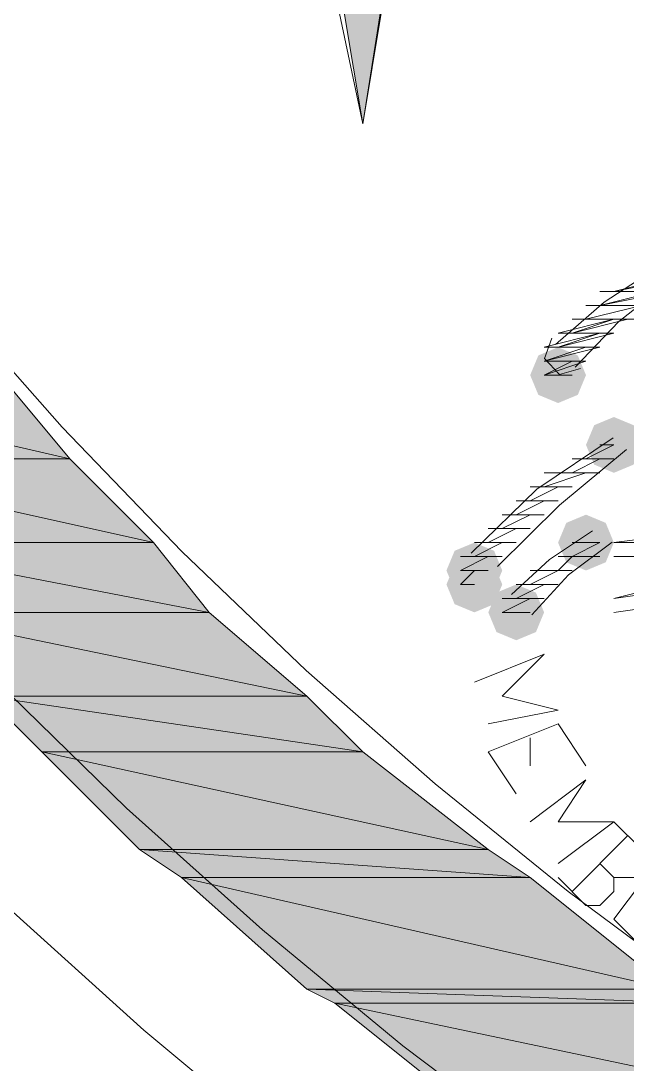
# Model space of a CAD drawing. Header units: millimetres. Extents: x 29 to 95071, y 20 to 67221.
# Drawn here: x 88956.9 to 89172.3, y 11908.6 to 12279.2 of the extents above; entities that cross this region are included whole.
import ezdxf

# ---------------------------------------------------------------- set-up
doc = ezdxf.new("R2010")
doc.units = ezdxf.units.MM

msp = doc.modelspace()

# ---------------------------------------------------------------- hatches: boundary and pattern name
h = msp.add_hatch(color=7)
h.paths.add_polyline_path([(89058.52, 12336.76), (89068.43, 12302.07), (89088.26, 12302.07)])
h.paths.add_polyline_path([(89068.43, 12302.07), (89088.26, 12302.07), (89078.34, 12242.59)])
h = msp.add_hatch(color=7)
h.dxf.hatch_style = 2
h.paths.add_polyline_path([(89147.74, 12143.46), (89140.73, 12146.37), (89137.82, 12153.37), (89140.73, 12160.37), (89147.74, 12163.29), (89154.74, 12160.37), (89157.65, 12153.37), (89154.74, 12146.37)])
h = msp.add_hatch(color=7)
h.paths.add_polyline_path([(88949.47, 12153.37), (88845.39, 12153.37), (88974.26, 12123.63)])
h.paths.add_polyline_path([(88845.39, 12153.37), (88974.26, 12123.63), (88870.17, 12123.63)])
h = msp.add_hatch(color=7)
h.dxf.hatch_style = 2
h.paths.add_polyline_path([(89167.56, 12118.68), (89160.56, 12121.59), (89157.65, 12128.59), (89160.56, 12135.59), (89167.56, 12138.5), (89174.56, 12135.59), (89177.47, 12128.59), (89174.56, 12121.59)])
h = msp.add_hatch(color=7)
h.paths.add_polyline_path([(88974.26, 12123.63), (88870.17, 12123.63), (89004, 12093.89)])
h.paths.add_polyline_path([(88870.17, 12123.63), (89004, 12093.89), (88894.95, 12093.89)])
h = msp.add_hatch(color=7)
h.dxf.hatch_style = 2
h.paths.add_polyline_path([(89157.65, 12083.98), (89150.65, 12086.89), (89147.74, 12093.89), (89150.65, 12100.89), (89157.65, 12103.81), (89164.65, 12100.89), (89167.56, 12093.89), (89164.65, 12086.89)])
h = msp.add_hatch(color=7)
h.dxf.hatch_style = 2
h.paths.add_polyline_path([(89157.65, 12083.98), (89150.65, 12086.89), (89147.74, 12093.89), (89150.65, 12100.89), (89157.65, 12103.81), (89164.65, 12100.89), (89167.56, 12093.89), (89164.65, 12086.89)])
h = msp.add_hatch(color=7)
h.dxf.hatch_style = 2
h.paths.add_polyline_path([(89157.65, 12083.98), (89150.65, 12086.89), (89147.74, 12093.89), (89150.65, 12100.89), (89157.65, 12103.81), (89164.65, 12100.89), (89167.56, 12093.89), (89164.65, 12086.89)])
h = msp.add_hatch(color=7)
h.dxf.hatch_style = 2
h.paths.add_polyline_path([(89157.65, 12083.98), (89150.65, 12086.89), (89147.74, 12093.89), (89150.65, 12100.89), (89157.65, 12103.81), (89164.65, 12100.89), (89167.56, 12093.89), (89164.65, 12086.89)])
h = msp.add_hatch(color=7)
h.dxf.hatch_style = 2
h.paths.add_polyline_path([(89157.65, 12083.98), (89150.65, 12086.89), (89147.74, 12093.89), (89150.65, 12100.89), (89157.65, 12103.81), (89164.65, 12100.89), (89167.56, 12093.89), (89164.65, 12086.89)])
h = msp.add_hatch(color=7)
h.dxf.hatch_style = 2
h.paths.add_polyline_path([(89157.65, 12083.98), (89150.65, 12086.89), (89147.74, 12093.89), (89150.65, 12100.89), (89157.65, 12103.81), (89164.65, 12100.89), (89167.56, 12093.89), (89164.65, 12086.89)])
h = msp.add_hatch(color=7)
h.dxf.hatch_style = 2
h.paths.add_polyline_path([(89157.65, 12083.98), (89150.65, 12086.89), (89147.74, 12093.89), (89150.65, 12100.89), (89157.65, 12103.81), (89164.65, 12100.89), (89167.56, 12093.89), (89164.65, 12086.89)])
h = msp.add_hatch(color=7)
h.dxf.hatch_style = 2
h.paths.add_polyline_path([(89157.65, 12083.98), (89150.65, 12086.89), (89147.74, 12093.89), (89150.65, 12100.89), (89157.65, 12103.81), (89164.65, 12100.89), (89167.56, 12093.89), (89164.65, 12086.89)])
h = msp.add_hatch(color=7)
h.dxf.hatch_style = 2
h.paths.add_polyline_path([(89157.65, 12083.98), (89150.65, 12086.89), (89147.74, 12093.89), (89150.65, 12100.89), (89157.65, 12103.81), (89164.65, 12100.89), (89167.56, 12093.89), (89164.65, 12086.89)])
h = msp.add_hatch(color=7)
h.dxf.hatch_style = 2
h.paths.add_polyline_path([(89157.65, 12083.98), (89150.65, 12086.89), (89147.74, 12093.89), (89150.65, 12100.89), (89157.65, 12103.81), (89164.65, 12100.89), (89167.56, 12093.89), (89164.65, 12086.89)])
h = msp.add_hatch(color=7)
h.paths.add_polyline_path([(89004, 12093.89), (88894.95, 12093.89), (89023.82, 12069.11)])
h.paths.add_polyline_path([(88894.95, 12093.89), (89023.82, 12069.11), (88914.78, 12069.11)])
h = msp.add_hatch(color=7)
h.dxf.hatch_style = 2
h.paths.add_polyline_path([(89118, 12074.07), (89110.99, 12076.98), (89108.08, 12083.98), (89110.99, 12090.98), (89118, 12093.89), (89125, 12090.98), (89127.91, 12083.98), (89125, 12076.98)])
h = msp.add_hatch(color=7)
h.dxf.hatch_style = 2
h.paths.add_polyline_path([(89118, 12069.11), (89110.99, 12072.02), (89108.08, 12079.02), (89110.99, 12086.03), (89118, 12088.94), (89125, 12086.03), (89127.91, 12079.02), (89125, 12072.02)])
h = msp.add_hatch(color=7)
h.dxf.hatch_style = 2
h.paths.add_polyline_path([(89118, 12069.11), (89110.99, 12072.02), (89108.08, 12079.02), (89110.99, 12086.03), (89118, 12088.94), (89125, 12086.03), (89127.91, 12079.02), (89125, 12072.02)])
h = msp.add_hatch(color=7)
h.dxf.hatch_style = 2
h.paths.add_polyline_path([(89132.87, 12059.2), (89125.86, 12062.11), (89122.95, 12069.11), (89125.86, 12076.11), (89132.87, 12079.02), (89139.87, 12076.11), (89142.78, 12069.11), (89139.87, 12062.11)])
h = msp.add_hatch(color=7)
h.dxf.hatch_style = 2
h.paths.add_polyline_path([(89132.87, 12059.2), (89125.86, 12062.11), (89122.95, 12069.11), (89125.86, 12076.11), (89132.87, 12079.02), (89139.87, 12076.11), (89142.78, 12069.11), (89139.87, 12062.11)])
h = msp.add_hatch(color=7)
h.paths.add_polyline_path([(89023.82, 12069.11), (88914.78, 12069.11), (89058.52, 12039.37)])
h.paths.add_polyline_path([(88914.78, 12069.11), (89058.52, 12039.37), (88944.52, 12039.37)])
h = msp.add_hatch(color=7)
h.paths.add_polyline_path([(89058.52, 12039.37), (88944.52, 12039.37), (89078.34, 12019.55)])
h.paths.add_polyline_path([(88944.52, 12039.37), (89078.34, 12019.55), (88964.34, 12019.55)])
h = msp.add_hatch(color=7)
h.paths.add_polyline_path([(89078.34, 12019.55), (88964.34, 12019.55), (89122.95, 11984.85)])
h.paths.add_polyline_path([(88964.34, 12019.55), (89122.95, 11984.85), (88999.04, 11984.85)])
h = msp.add_hatch(color=7)
h.paths.add_polyline_path([(89122.95, 11984.85), (88999.04, 11984.85), (89137.82, 11974.94)])
h.paths.add_polyline_path([(88999.04, 11984.85), (89137.82, 11974.94), (89013.91, 11974.94)])
h = msp.add_hatch(color=7)
h.paths.add_polyline_path([(89137.82, 11974.94), (89013.91, 11974.94), (89187.39, 11935.28)])
h.paths.add_polyline_path([(89013.91, 11974.94), (89187.39, 11935.28), (89058.52, 11935.28)])
h = msp.add_hatch(color=7)
h.paths.add_polyline_path([(89187.39, 11935.28), (89058.52, 11935.28), (89197.3, 11930.33)])
h.paths.add_polyline_path([(89058.52, 11935.28), (89197.3, 11930.33), (89068.43, 11930.33)])
h = msp.add_hatch(color=7)
h.paths.add_polyline_path([(89197.3, 11930.33), (89068.43, 11930.33), (89256.78, 11890.68)])
h.paths.add_polyline_path([(89068.43, 11930.33), (89256.78, 11890.68), (89118, 11890.68)])

# ---------------------------------------------------------------- linework, layer by layer
at = {"color": 7, "lineweight": 0}
for points in [[(89058.52, 12336.76), (89078.34, 12242.59), (89093.21, 12336.76)], [(89225.27, 12208.22), (89203.54, 12201.37), (89183.04, 12191.65), (89164.05, 12179.24), (89146.86, 12164.27)], [(89227.37, 12205.69), (89206.42, 12197.41), (89186.97, 12186.26), (89169.32, 12172.44), (89153.75, 12156.15)], [(89192.34, 12188.07), (89167.56, 12183.11), (89192.34, 12188.07), (89167.56, 12183.11), (89192.34, 12188.07), (89167.56, 12183.11), (89187.39, 12188.07), (89167.56, 12183.11), (89187.39, 12188.07), (89167.56, 12183.11), (89187.39, 12188.07)], [(89162.6, 12178.15), (89187.39, 12183.11), (89162.6, 12178.15), (89182.43, 12183.11), (89162.6, 12178.15), (89182.43, 12183.11), (89162.6, 12178.15), (89182.43, 12183.11), (89162.6, 12178.15), (89182.43, 12183.11), (89162.6, 12178.15), (89182.43, 12183.11), (89162.6, 12178.15), (89182.43, 12183.11), (89162.6, 12178.15), (89182.43, 12183.11), (89162.6, 12178.15), (89182.43, 12183.11), (89162.6, 12178.15), (89182.43, 12183.11), (89162.6, 12178.15), (89182.43, 12183.11), (89162.6, 12178.15), (89182.43, 12183.11), (89162.6, 12178.15), (89182.43, 12178.15), (89162.6, 12178.15), (89182.43, 12178.15), (89162.6, 12178.15), (89182.43, 12178.15), (89162.6, 12178.15), (89182.43, 12178.15), (89162.6, 12178.15), (89182.43, 12178.15), (89162.6, 12178.15), (89182.43, 12178.15), (89157.65, 12178.15), (89182.43, 12178.15)], [(89167.56, 12183.11), (89187.39, 12183.11), (89167.56, 12183.11), (89187.39, 12183.11), (89167.56, 12183.11), (89187.39, 12183.11), (89167.56, 12183.11), (89187.39, 12183.11), (89167.56, 12183.11), (89187.39, 12183.11), (89167.56, 12183.11), (89187.39, 12183.11), (89167.56, 12183.11), (89187.39, 12183.11), (89167.56, 12183.11), (89187.39, 12183.11), (89167.56, 12183.11), (89187.39, 12183.11), (89167.56, 12183.11), (89187.39, 12183.11), (89167.56, 12183.11), (89187.39, 12183.11), (89167.56, 12183.11), (89187.39, 12183.11), (89162.6, 12183.11)], [(88930.8, 12180.94), (88971.6, 12134.88), (89014.13, 12090.72), (89058.3, 12048.48), (89104.06, 12008.21), (89151.34, 11969.93), (89200.05, 11933.68), (89250.13, 11899.5), (89301.51, 11867.42), (89354.11, 11837.48), (89407.87, 11809.71), (89462.71, 11784.15), (89518.57, 11760.83), (89575.36, 11739.79)], [(89152.69, 12168.24), (89172.52, 12173.2), (89152.69, 12168.24), (89172.52, 12173.2), (89152.69, 12168.24), (89172.52, 12173.2), (89152.69, 12168.24), (89172.52, 12173.2), (89152.69, 12168.24), (89172.52, 12173.2), (89152.69, 12168.24), (89172.52, 12173.2), (89152.69, 12168.24), (89172.52, 12173.2), (89152.69, 12168.24), (89172.52, 12173.2), (89152.69, 12168.24), (89172.52, 12173.2), (89152.69, 12168.24), (89167.56, 12173.2), (89147.74, 12168.24), (89167.56, 12173.2), (89147.74, 12168.24), (89167.56, 12173.2), (89147.74, 12168.24), (89167.56, 12173.2)], [(89147.74, 12163.29), (89162.6, 12168.24), (89147.74, 12163.29), (89162.6, 12168.24), (89142.78, 12163.29), (89162.6, 12168.24), (89142.78, 12163.29), (89162.6, 12168.24), (89142.78, 12163.29), (89162.6, 12168.24), (89142.78, 12163.29), (89162.6, 12168.24)], [(89145.47, 12166.53), (89142.95, 12159.24), (89148.24, 12153.64), (89155.66, 12155.75)], [(89147.74, 12168.24), (89167.56, 12168.24), (89147.74, 12168.24), (89167.56, 12168.24), (89147.74, 12168.24), (89167.56, 12168.24), (89147.74, 12168.24), (89167.56, 12168.24), (89147.74, 12168.24), (89167.56, 12168.24), (89147.74, 12168.24), (89167.56, 12168.24), (89147.74, 12168.24), (89167.56, 12168.24), (89147.74, 12168.24), (89167.56, 12168.24), (89147.74, 12168.24), (89167.56, 12168.24), (89147.74, 12168.24), (89167.56, 12168.24), (89147.74, 12168.24), (89167.56, 12168.24), (89147.74, 12168.24), (89167.56, 12168.24), (89147.74, 12168.24), (89167.56, 12168.24), (89147.74, 12163.29), (89167.56, 12168.24), (89147.74, 12163.29), (89167.56, 12168.24), (89147.74, 12163.29), (89167.56, 12168.24), (89147.74, 12163.29), (89167.56, 12168.24), (89147.74, 12163.29), (89167.56, 12168.24), (89147.74, 12163.29), (89167.56, 12168.24), (89147.74, 12163.29), (89167.56, 12168.24)], [(89142.78, 12163.29), (89162.6, 12163.29), (89142.78, 12163.29), (89162.6, 12163.29), (89142.78, 12163.29), (89162.6, 12163.29), (89142.78, 12163.29), (89162.6, 12163.29), (89142.78, 12163.29), (89162.6, 12163.29), (89142.78, 12163.29), (89162.6, 12163.29), (89142.78, 12163.29), (89162.6, 12163.29), (89142.78, 12163.29), (89162.6, 12163.29), (89142.78, 12163.29), (89162.6, 12163.29), (89142.78, 12163.29), (89162.6, 12163.29), (89142.78, 12163.29), (89162.6, 12163.29), (89142.78, 12163.29), (89162.6, 12163.29), (89142.78, 12163.29), (89162.6, 12163.29), (89142.78, 12163.29), (89162.6, 12163.29), (89142.78, 12158.33), (89162.6, 12163.29), (89142.78, 12158.33), (89162.6, 12163.29), (89142.78, 12158.33), (89162.6, 12163.29), (89142.78, 12158.33), (89162.6, 12163.29), (89142.78, 12158.33), (89162.6, 12163.29), (89142.78, 12158.33), (89162.6, 12163.29), (89142.78, 12158.33), (89162.6, 12163.29)], [(89152.69, 12153.37), (89147.74, 12153.37), (89152.69, 12153.37), (89147.74, 12153.37), (89152.69, 12153.37), (89147.74, 12153.37), (89152.69, 12153.37), (89147.74, 12153.37), (89152.69, 12153.37), (89147.74, 12153.37), (89152.69, 12153.37), (89142.78, 12153.37), (89152.69, 12153.37), (89142.78, 12153.37), (89152.69, 12153.37), (89142.78, 12153.37), (89152.69, 12153.37), (89142.78, 12153.37), (89152.69, 12153.37), (89142.78, 12153.37), (89152.69, 12153.37), (89142.78, 12153.37), (89152.69, 12153.37), (89142.78, 12153.37), (89152.69, 12153.37), (89142.78, 12153.37), (89152.69, 12153.37), (89142.78, 12153.37), (89152.69, 12153.37), (89142.78, 12153.37), (89152.69, 12153.37), (89142.78, 12153.37), (89152.69, 12153.37), (89142.78, 12153.37), (89152.69, 12153.37), (89142.78, 12153.37), (89152.69, 12153.37), (89142.78, 12153.37), (89152.69, 12153.37), (89142.78, 12153.37), (89152.69, 12153.37), (89142.78, 12153.37), (89152.69, 12158.33), (89142.78, 12153.37), (89152.69, 12158.33), (89142.78, 12153.37), (89152.69, 12158.33), (89142.78, 12153.37), (89157.65, 12158.33), (89142.78, 12153.37), (89157.65, 12158.33), (89142.78, 12153.37), (89157.65, 12158.33), (89142.78, 12153.37), (89157.65, 12158.33), (89142.78, 12153.37), (89157.65, 12158.33), (89142.78, 12153.37), (89157.65, 12158.33), (89142.78, 12153.37), (89157.65, 12158.33), (89142.78, 12158.33), (89157.65, 12158.33), (89142.78, 12158.33), (89157.65, 12158.33), (89142.78, 12158.33), (89157.65, 12158.33), (89142.78, 12158.33), (89157.65, 12158.33), (89142.78, 12158.33), (89157.65, 12158.33), (89142.78, 12158.33), (89157.65, 12158.33), (89142.78, 12158.33), (89157.65, 12158.33), (89142.78, 12158.33), (89157.65, 12158.33), (89142.78, 12158.33), (89157.65, 12158.33), (89142.78, 12158.33), (89157.65, 12158.33), (89142.78, 12158.33), (89157.65, 12158.33), (89142.78, 12158.33), (89157.65, 12158.33), (89142.78, 12158.33), (89157.65, 12158.33), (89142.78, 12158.33), (89157.65, 12158.33), (89142.78, 12158.33), (89157.65, 12158.33), (89142.78, 12158.33), (89157.65, 12158.33), (89142.78, 12158.33), (89157.65, 12163.29), (89142.78, 12158.33), (89157.65, 12163.29), (89142.78, 12158.33), (89157.65, 12163.29), (89142.78, 12158.33), (89157.65, 12163.29), (89142.78, 12158.33), (89157.65, 12163.29), (89142.78, 12158.33), (89157.65, 12163.29)], [(89167.25, 12131.05), (89140.23, 12112.88), (89116.9, 12090.15)], [(89172.01, 12126.96), (89148.22, 12107.2), (89126.27, 12085.41)], [(89162.6, 12128.59), (89167.56, 12128.59), (89162.6, 12128.59), (89167.56, 12128.59), (89162.6, 12128.59), (89167.56, 12128.59), (89162.6, 12128.59), (89167.56, 12128.59), (89162.6, 12128.59), (89167.56, 12128.59), (89162.6, 12128.59), (89167.56, 12128.59), (89162.6, 12128.59), (89167.56, 12128.59), (89162.6, 12128.59), (89167.56, 12128.59), (89162.6, 12128.59), (89167.56, 12128.59), (89162.6, 12128.59), (89167.56, 12128.59), (89162.6, 12128.59), (89167.56, 12128.59), (89162.6, 12128.59), (89167.56, 12128.59), (89162.6, 12128.59), (89167.56, 12128.59), (89162.6, 12128.59), (89167.56, 12128.59), (89162.6, 12128.59), (89167.56, 12128.59), (89157.65, 12123.63), (89167.56, 12128.59), (89157.65, 12123.63), (89167.56, 12123.63), (89157.65, 12123.63), (89167.56, 12123.63), (89157.65, 12123.63), (89167.56, 12123.63), (89157.65, 12123.63), (89167.56, 12123.63), (89157.65, 12123.63), (89167.56, 12123.63), (89157.65, 12123.63), (89167.56, 12123.63), (89157.65, 12123.63), (89167.56, 12123.63), (89157.65, 12123.63), (89167.56, 12123.63), (89157.65, 12123.63), (89167.56, 12123.63), (89157.65, 12123.63), (89167.56, 12123.63), (89157.65, 12123.63), (89167.56, 12123.63), (89157.65, 12123.63), (89167.56, 12123.63)], [(89157.65, 12123.63), (89162.6, 12123.63), (89157.65, 12123.63), (89162.6, 12123.63), (89157.65, 12123.63), (89162.6, 12123.63), (89157.65, 12123.63), (89162.6, 12123.63), (89152.69, 12123.63), (89162.6, 12123.63), (89152.69, 12123.63), (89162.6, 12123.63), (89152.69, 12123.63), (89162.6, 12123.63), (89152.69, 12123.63), (89162.6, 12123.63), (89152.69, 12123.63), (89162.6, 12123.63), (89152.69, 12123.63), (89162.6, 12123.63), (89152.69, 12123.63), (89162.6, 12123.63), (89152.69, 12123.63), (89162.6, 12123.63), (89152.69, 12123.63), (89162.6, 12123.63), (89152.69, 12123.63), (89162.6, 12123.63), (89152.69, 12123.63), (89162.6, 12123.63), (89152.69, 12118.68), (89162.6, 12123.63), (89152.69, 12118.68), (89162.6, 12123.63)], [(89142.78, 12118.68), (89157.65, 12118.68), (89142.78, 12118.68), (89157.65, 12118.68), (89142.78, 12113.72), (89157.65, 12118.68), (89142.78, 12113.72), (89157.65, 12118.68), (89142.78, 12113.72), (89152.69, 12113.72), (89142.78, 12113.72), (89152.69, 12113.72), (89142.78, 12113.72), (89152.69, 12113.72), (89142.78, 12113.72), (89152.69, 12113.72), (89142.78, 12113.72), (89152.69, 12113.72), (89142.78, 12113.72), (89152.69, 12113.72), (89142.78, 12113.72), (89152.69, 12113.72), (89142.78, 12113.72), (89152.69, 12113.72), (89142.78, 12113.72), (89152.69, 12113.72), (89142.78, 12113.72), (89152.69, 12113.72), (89142.78, 12113.72), (89152.69, 12113.72), (89142.78, 12113.72), (89152.69, 12113.72), (89142.78, 12113.72), (89152.69, 12113.72), (89142.78, 12113.72), (89152.69, 12113.72), (89142.78, 12113.72), (89152.69, 12113.72), (89142.78, 12113.72), (89152.69, 12113.72), (89142.78, 12113.72), (89152.69, 12113.72), (89142.78, 12113.72), (89152.69, 12113.72), (89137.82, 12113.72), (89152.69, 12113.72), (89137.82, 12113.72), (89152.69, 12113.72), (89137.82, 12113.72), (89152.69, 12113.72), (89137.82, 12113.72), (89152.69, 12113.72), (89137.82, 12113.72), (89152.69, 12113.72), (89137.82, 12113.72), (89152.69, 12113.72)], [(89162.6, 12118.68), (89147.74, 12118.68), (89157.65, 12118.68), (89147.74, 12118.68), (89157.65, 12118.68), (89147.74, 12118.68), (89157.65, 12118.68), (89147.74, 12118.68), (89157.65, 12118.68), (89147.74, 12118.68), (89157.65, 12118.68), (89147.74, 12118.68), (89157.65, 12118.68), (89147.74, 12118.68), (89157.65, 12118.68), (89147.74, 12118.68), (89157.65, 12118.68), (89147.74, 12118.68), (89157.65, 12118.68), (89147.74, 12118.68), (89157.65, 12118.68), (89147.74, 12118.68), (89157.65, 12118.68), (89147.74, 12118.68), (89157.65, 12118.68), (89147.74, 12118.68), (89157.65, 12118.68), (89147.74, 12118.68), (89157.65, 12118.68), (89147.74, 12118.68), (89157.65, 12118.68), (89147.74, 12118.68), (89157.65, 12118.68), (89147.74, 12118.68), (89157.65, 12118.68), (89147.74, 12118.68), (89157.65, 12118.68), (89147.74, 12118.68), (89157.65, 12118.68), (89147.74, 12118.68)], [(89137.82, 12108.76), (89147.74, 12108.76), (89137.82, 12108.76), (89147.74, 12108.76), (89137.82, 12108.76), (89147.74, 12108.76), (89137.82, 12108.76), (89147.74, 12108.76), (89137.82, 12108.76), (89147.74, 12108.76), (89137.82, 12108.76), (89147.74, 12108.76), (89137.82, 12108.76), (89147.74, 12108.76), (89137.82, 12108.76), (89147.74, 12108.76), (89137.82, 12108.76), (89147.74, 12108.76), (89137.82, 12108.76), (89147.74, 12108.76), (89137.82, 12108.76), (89147.74, 12108.76), (89137.82, 12108.76), (89147.74, 12108.76), (89137.82, 12108.76), (89147.74, 12113.72), (89137.82, 12108.76), (89147.74, 12113.72), (89137.82, 12108.76), (89147.74, 12113.72)], [(89132.87, 12103.81), (89142.78, 12103.81), (89132.87, 12103.81), (89142.78, 12103.81), (89132.87, 12103.81), (89142.78, 12103.81), (89132.87, 12103.81), (89142.78, 12103.81), (89132.87, 12103.81), (89142.78, 12103.81), (89132.87, 12103.81), (89142.78, 12103.81), (89132.87, 12103.81), (89142.78, 12103.81), (89132.87, 12103.81), (89142.78, 12103.81), (89132.87, 12103.81), (89142.78, 12108.76), (89132.87, 12103.81), (89142.78, 12108.76), (89132.87, 12103.81), (89142.78, 12108.76), (89132.87, 12108.76), (89142.78, 12108.76), (89132.87, 12108.76), (89142.78, 12108.76), (89132.87, 12108.76), (89142.78, 12108.76), (89132.87, 12108.76), (89142.78, 12108.76), (89132.87, 12108.76), (89142.78, 12108.76), (89132.87, 12108.76), (89147.74, 12108.76), (89132.87, 12108.76), (89147.74, 12108.76), (89132.87, 12108.76), (89147.74, 12108.76), (89132.87, 12108.76), (89147.74, 12108.76), (89132.87, 12108.76), (89147.74, 12108.76), (89132.87, 12108.76), (89147.74, 12108.76), (89132.87, 12108.76), (89147.74, 12108.76), (89132.87, 12108.76), (89147.74, 12108.76), (89132.87, 12108.76), (89147.74, 12108.76)], [(89122.95, 12098.85), (89132.87, 12098.85), (89122.95, 12098.85), (89132.87, 12098.85), (89122.95, 12098.85), (89132.87, 12098.85), (89122.95, 12098.85), (89132.87, 12098.85), (89122.95, 12098.85), (89132.87, 12098.85), (89122.95, 12098.85), (89132.87, 12098.85), (89122.95, 12098.85), (89132.87, 12098.85), (89122.95, 12098.85), (89132.87, 12098.85), (89122.95, 12098.85), (89132.87, 12098.85), (89122.95, 12098.85), (89132.87, 12098.85), (89122.95, 12098.85), (89137.82, 12098.85), (89122.95, 12098.85), (89137.82, 12098.85), (89122.95, 12098.85), (89137.82, 12098.85), (89122.95, 12098.85), (89137.82, 12098.85), (89122.95, 12098.85), (89137.82, 12098.85), (89122.95, 12098.85), (89137.82, 12098.85), (89122.95, 12098.85), (89137.82, 12098.85), (89122.95, 12098.85), (89137.82, 12098.85), (89122.95, 12098.85), (89137.82, 12098.85), (89122.95, 12098.85), (89137.82, 12098.85), (89127.91, 12098.85), (89137.82, 12098.85), (89127.91, 12098.85), (89137.82, 12098.85), (89127.91, 12098.85), (89137.82, 12098.85), (89127.91, 12098.85), (89137.82, 12098.85), (89127.91, 12098.85), (89137.82, 12098.85), (89127.91, 12098.85), (89137.82, 12098.85), (89127.91, 12098.85), (89137.82, 12103.81), (89127.91, 12098.85), (89137.82, 12103.81), (89127.91, 12098.85), (89137.82, 12103.81)], [(89127.91, 12103.81), (89137.82, 12103.81), (89127.91, 12103.81), (89137.82, 12103.81), (89127.91, 12103.81), (89137.82, 12103.81), (89127.91, 12103.81), (89137.82, 12103.81), (89127.91, 12103.81), (89137.82, 12103.81), (89127.91, 12103.81), (89137.82, 12103.81), (89127.91, 12103.81), (89137.82, 12103.81), (89127.91, 12103.81), (89137.82, 12103.81), (89127.91, 12103.81), (89142.78, 12103.81), (89127.91, 12103.81), (89142.78, 12103.81), (89127.91, 12103.81), (89142.78, 12103.81), (89127.91, 12103.81), (89142.78, 12103.81), (89127.91, 12103.81), (89142.78, 12103.81), (89127.91, 12103.81), (89142.78, 12103.81), (89127.91, 12103.81), (89142.78, 12103.81), (89127.91, 12103.81), (89142.78, 12103.81), (89127.91, 12103.81), (89142.78, 12103.81), (89127.91, 12103.81), (89142.78, 12103.81)], [(89122.95, 12093.89), (89132.87, 12093.89), (89122.95, 12093.89), (89132.87, 12093.89), (89122.95, 12093.89), (89132.87, 12093.89), (89122.95, 12093.89), (89132.87, 12093.89), (89122.95, 12093.89), (89132.87, 12093.89), (89122.95, 12093.89), (89132.87, 12093.89), (89122.95, 12093.89), (89132.87, 12093.89), (89122.95, 12093.89), (89132.87, 12098.85), (89122.95, 12093.89), (89132.87, 12098.85), (89122.95, 12093.89), (89132.87, 12098.85)], [(89159.99, 12098.08), (89144.71, 12087.87), (89131.14, 12075.47)], [(89167.56, 12093.89), (89207.21, 12098.85)], [(89118, 12093.89), (89132.87, 12093.89)], [(89118, 12093.89), (89132.87, 12093.89)], [(89118, 12093.89), (89132.87, 12093.89)], [(89118, 12093.89), (89132.87, 12093.89)], [(89118, 12093.89), (89132.87, 12093.89)], [(89118, 12093.89), (89127.91, 12093.89)], [(89118, 12093.89), (89127.91, 12093.89)], [(89118, 12093.89), (89127.91, 12093.89)], [(89118, 12093.89), (89127.91, 12093.89)], [(89118, 12093.89), (89127.91, 12093.89)], [(89118, 12093.89), (89127.91, 12093.89)], [(89118, 12093.89), (89127.91, 12093.89)], [(89118, 12093.89), (89127.91, 12093.89)], [(89118, 12093.89), (89127.91, 12093.89)], [(89118, 12093.89), (89127.91, 12093.89)], [(89118, 12093.89), (89127.91, 12093.89)], [(89118, 12093.89), (89127.91, 12093.89)], [(89118, 12093.89), (89127.91, 12093.89)], [(89118, 12093.89), (89127.91, 12093.89)], [(89118, 12093.89), (89127.91, 12093.89)], [(89118, 12093.89), (89127.91, 12093.89)], [(89118, 12093.89), (89127.91, 12093.89)], [(89118, 12093.89), (89127.91, 12093.89)], [(89118, 12093.89), (89127.91, 12093.89)], [(89118, 12093.89), (89127.91, 12093.89)], [(89118, 12093.89), (89127.91, 12093.89)], [(89118, 12088.94), (89127.91, 12093.89)], [(89118, 12088.94), (89127.91, 12093.89)], [(89118, 12088.94), (89127.91, 12093.89)], [(89118, 12088.94), (89127.91, 12093.89)], [(89118, 12088.94), (89127.91, 12093.89)], [(89166.9, 12094.03), (89151.43, 12082.49), (89138.41, 12068.24)], [(89152.69, 12093.89), (89162.6, 12093.89)], [(89152.69, 12093.89), (89162.6, 12093.89)], [(89152.69, 12093.89), (89162.6, 12093.89)], [(89152.69, 12093.89), (89162.6, 12093.89)], [(89152.69, 12093.89), (89162.6, 12093.89)], [(89152.69, 12093.89), (89162.6, 12093.89)], [(89152.69, 12093.89), (89162.6, 12093.89)], [(89152.69, 12093.89), (89162.6, 12093.89)], [(89152.69, 12093.89), (89162.6, 12093.89)], [(89152.69, 12093.89), (89162.6, 12093.89)], [(89152.69, 12093.89), (89162.6, 12093.89)], [(89152.69, 12093.89), (89162.6, 12093.89)], [(89152.69, 12093.89), (89162.6, 12093.89)], [(89152.69, 12093.89), (89162.6, 12093.89)], [(89152.69, 12093.89), (89162.6, 12093.89)], [(89152.69, 12093.89), (89162.6, 12093.89)], [(89152.69, 12093.89), (89162.6, 12093.89)], [(89152.69, 12093.89), (89162.6, 12093.89)], [(89152.69, 12088.94), (89162.6, 12093.89)], [(89152.69, 12088.94), (89162.6, 12093.89)], [(89152.69, 12088.94), (89162.6, 12093.89)], [(89157.65, 12093.89), (89162.6, 12093.89)], [(89157.65, 12093.89), (89162.6, 12093.89)], [(89157.65, 12093.89), (89162.6, 12093.89)], [(89157.65, 12093.89), (89162.6, 12093.89)], [(89157.65, 12093.89), (89162.6, 12093.89)], [(89157.65, 12093.89), (89162.6, 12093.89)], [(89157.65, 12093.89), (89162.6, 12093.89)], [(89157.65, 12093.89), (89162.6, 12093.89)], [(89157.65, 12093.89), (89162.6, 12093.89)], [(89157.65, 12093.89), (89162.6, 12093.89)], [(89157.65, 12093.89), (89162.6, 12093.89)], [(89157.65, 12093.89), (89162.6, 12093.89)], [(89157.65, 12093.89), (89162.6, 12093.89)], [(89157.65, 12093.89), (89162.6, 12093.89)], [(89157.65, 12093.89), (89162.6, 12093.89)], [(89157.65, 12093.89), (89162.6, 12093.89)], [(89167.56, 12093.89), (89202.26, 12093.89)], [(89113.04, 12088.94), (89127.91, 12088.94)], [(89113.04, 12088.94), (89127.91, 12088.94)], [(89113.04, 12088.94), (89127.91, 12088.94)], [(89113.04, 12088.94), (89127.91, 12088.94)], [(89113.04, 12088.94), (89127.91, 12088.94)], [(89113.04, 12088.94), (89127.91, 12088.94)], [(89113.04, 12088.94), (89127.91, 12088.94)], [(89113.04, 12088.94), (89127.91, 12088.94)], [(89113.04, 12088.94), (89127.91, 12088.94)], [(89113.04, 12088.94), (89127.91, 12088.94)], [(89113.04, 12088.94), (89127.91, 12088.94)], [(89113.04, 12088.94), (89127.91, 12088.94)], [(89113.04, 12088.94), (89122.95, 12088.94)], [(89113.04, 12088.94), (89122.95, 12088.94)], [(89113.04, 12088.94), (89122.95, 12088.94)], [(89113.04, 12088.94), (89122.95, 12088.94)], [(89113.04, 12088.94), (89122.95, 12088.94)], [(89113.04, 12088.94), (89122.95, 12088.94)], [(89113.04, 12088.94), (89122.95, 12088.94)], [(89113.04, 12088.94), (89122.95, 12088.94)], [(89113.04, 12088.94), (89122.95, 12088.94)], [(89113.04, 12088.94), (89122.95, 12088.94)], [(89113.04, 12088.94), (89122.95, 12088.94)], [(89113.04, 12088.94), (89122.95, 12088.94)], [(89113.04, 12088.94), (89122.95, 12088.94)], [(89113.04, 12088.94), (89122.95, 12088.94)], [(89113.04, 12088.94), (89122.95, 12088.94)], [(89113.04, 12088.94), (89122.95, 12088.94)], [(89113.04, 12088.94), (89122.95, 12088.94)], [(89113.04, 12088.94), (89122.95, 12088.94)], [(89113.04, 12088.94), (89122.95, 12088.94)], [(89113.04, 12088.94), (89122.95, 12088.94)], [(89113.04, 12083.98), (89122.95, 12088.94)], [(89113.04, 12083.98), (89122.95, 12088.94)], [(89113.04, 12083.98), (89122.95, 12088.94)], [(89113.04, 12083.98), (89122.95, 12088.94)], [(89113.04, 12083.98), (89122.95, 12088.94)], [(89118, 12088.94), (89127.91, 12088.94)], [(89118, 12088.94), (89127.91, 12088.94)], [(89118, 12088.94), (89127.91, 12088.94)], [(89118, 12088.94), (89127.91, 12088.94)], [(89118, 12088.94), (89127.91, 12088.94)], [(89118, 12088.94), (89127.91, 12088.94)], [(89118, 12088.94), (89127.91, 12088.94)], [(89118, 12088.94), (89127.91, 12088.94)], [(89118, 12088.94), (89127.91, 12088.94)], [(89118, 12088.94), (89127.91, 12088.94)], [(89118, 12088.94), (89127.91, 12088.94)], [(89118, 12088.94), (89127.91, 12088.94)], [(89118, 12088.94), (89127.91, 12088.94)], [(89118, 12088.94), (89127.91, 12088.94)], [(89118, 12088.94), (89127.91, 12088.94)], [(89118, 12088.94), (89127.91, 12088.94)], [(89118, 12088.94), (89127.91, 12088.94)], [(89118, 12088.94), (89127.91, 12088.94)], [(89118, 12088.94), (89127.91, 12088.94)], [(89118, 12088.94), (89127.91, 12088.94)], [(89147.74, 12088.94), (89157.65, 12088.94)], [(89147.74, 12088.94), (89157.65, 12088.94)], [(89147.74, 12088.94), (89157.65, 12088.94)], [(89147.74, 12088.94), (89157.65, 12088.94)], [(89147.74, 12088.94), (89157.65, 12088.94)], [(89147.74, 12088.94), (89157.65, 12088.94)], [(89147.74, 12088.94), (89157.65, 12088.94)], [(89147.74, 12088.94), (89157.65, 12088.94)], [(89147.74, 12088.94), (89157.65, 12088.94)], [(89147.74, 12088.94), (89157.65, 12088.94)], [(89147.74, 12088.94), (89157.65, 12088.94)], [(89147.74, 12088.94), (89157.65, 12088.94)], [(89147.74, 12088.94), (89157.65, 12088.94)], [(89147.74, 12088.94), (89157.65, 12088.94)], [(89147.74, 12088.94), (89157.65, 12088.94)], [(89147.74, 12088.94), (89157.65, 12088.94)], [(89147.74, 12088.94), (89157.65, 12088.94)], [(89147.74, 12088.94), (89157.65, 12088.94)], [(89147.74, 12088.94), (89157.65, 12088.94)], [(89147.74, 12088.94), (89157.65, 12088.94)], [(89147.74, 12088.94), (89157.65, 12088.94)], [(89147.74, 12088.94), (89157.65, 12088.94)], [(89147.74, 12088.94), (89157.65, 12088.94)], [(89147.74, 12088.94), (89157.65, 12088.94)], [(89147.74, 12088.94), (89152.69, 12088.94)], [(89147.74, 12088.94), (89152.69, 12088.94)], [(89147.74, 12088.94), (89152.69, 12088.94)], [(89147.74, 12088.94), (89152.69, 12088.94)], [(89147.74, 12088.94), (89152.69, 12088.94)], [(89147.74, 12088.94), (89152.69, 12088.94)], [(89147.74, 12088.94), (89152.69, 12088.94)], [(89147.74, 12088.94), (89152.69, 12088.94)], [(89147.74, 12088.94), (89152.69, 12088.94)], [(89147.74, 12088.94), (89152.69, 12088.94)], [(89147.74, 12088.94), (89152.69, 12088.94)], [(89147.74, 12088.94), (89152.69, 12088.94)], [(89147.74, 12088.94), (89152.69, 12088.94)], [(89147.74, 12088.94), (89152.69, 12088.94)], [(89147.74, 12083.98), (89152.69, 12088.94)], [(89147.74, 12083.98), (89152.69, 12088.94)], [(89147.74, 12083.98), (89152.69, 12088.94)], [(89152.69, 12088.94), (89162.6, 12088.94)], [(89152.69, 12088.94), (89157.65, 12088.94)], [(89152.69, 12088.94), (89157.65, 12088.94)], [(89152.69, 12088.94), (89157.65, 12088.94)], [(89152.69, 12088.94), (89157.65, 12088.94)], [(89152.69, 12088.94), (89157.65, 12088.94)], [(89152.69, 12088.94), (89157.65, 12088.94)], [(89152.69, 12088.94), (89157.65, 12088.94)], [(89152.69, 12088.94), (89157.65, 12088.94)], [(89152.69, 12088.94), (89157.65, 12088.94)], [(89152.69, 12088.94), (89157.65, 12088.94)], [(89152.69, 12088.94), (89157.65, 12088.94)], [(89152.69, 12088.94), (89157.65, 12088.94)], [(89152.69, 12088.94), (89157.65, 12088.94)], [(89152.69, 12088.94), (89157.65, 12088.94)], [(89187.39, 12088.94), (89167.56, 12088.94)], [(89113.04, 12083.98), (89122.95, 12083.98)], [(89113.04, 12083.98), (89122.95, 12083.98)], [(89113.04, 12083.98), (89122.95, 12083.98)], [(89113.04, 12083.98), (89122.95, 12083.98)], [(89113.04, 12083.98), (89122.95, 12083.98)], [(89113.04, 12083.98), (89122.95, 12083.98)], [(89113.04, 12083.98), (89122.95, 12083.98)], [(89113.04, 12083.98), (89122.95, 12083.98)], [(89113.04, 12083.98), (89122.95, 12083.98)], [(89113.04, 12083.98), (89122.95, 12083.98)], [(89113.04, 12083.98), (89122.95, 12083.98)], [(89113.04, 12083.98), (89122.95, 12083.98)], [(89113.04, 12083.98), (89122.95, 12083.98)], [(89113.04, 12083.98), (89122.95, 12083.98)], [(89113.04, 12083.98), (89122.95, 12083.98)], [(89113.04, 12083.98), (89122.95, 12083.98)], [(89113.04, 12083.98), (89122.95, 12083.98)], [(89113.04, 12083.98), (89122.95, 12083.98)], [(89113.04, 12083.98), (89122.95, 12083.98)], [(89113.04, 12083.98), (89122.95, 12083.98)], [(89113.04, 12083.98), (89122.95, 12083.98)], [(89113.04, 12083.98), (89122.95, 12083.98)], [(89113.04, 12083.98), (89122.95, 12083.98)], [(89113.04, 12083.98), (89122.95, 12083.98)], [(89113.04, 12083.98), (89122.95, 12083.98)], [(89113.04, 12083.98), (89122.95, 12083.98)], [(89113.04, 12083.98), (89122.95, 12083.98)], [(89113.04, 12083.98), (89122.95, 12083.98)], [(89113.04, 12083.98), (89122.95, 12083.98)], [(89113.04, 12083.98), (89122.95, 12083.98)], [(89113.04, 12083.98), (89122.95, 12083.98)], [(89113.04, 12083.98), (89122.95, 12083.98)], [(89113.04, 12083.98), (89122.95, 12083.98)], [(89113.04, 12083.98), (89122.95, 12083.98)], [(89113.04, 12083.98), (89122.95, 12083.98)], [(89113.04, 12083.98), (89122.95, 12083.98)], [(89113.04, 12083.98), (89118, 12083.98)], [(89113.04, 12083.98), (89118, 12083.98)], [(89113.04, 12083.98), (89118, 12083.98)], [(89113.04, 12083.98), (89118, 12083.98)], [(89113.04, 12083.98), (89118, 12083.98)], [(89113.04, 12083.98), (89118, 12083.98)], [(89113.04, 12083.98), (89118, 12083.98)], [(89113.04, 12083.98), (89118, 12083.98)], [(89113.04, 12083.98), (89118, 12083.98)], [(89113.04, 12083.98), (89118, 12083.98)], [(89113.04, 12083.98), (89118, 12083.98)], [(89113.04, 12083.98), (89118, 12083.98)], [(89113.04, 12083.98), (89118, 12083.98)], [(89113.04, 12083.98), (89118, 12083.98)], [(89113.04, 12083.98), (89118, 12083.98)], [(89113.04, 12083.98), (89118, 12083.98)], [(89113.04, 12083.98), (89118, 12083.98)], [(89113.04, 12083.98), (89118, 12083.98)], [(89113.04, 12079.02), (89118, 12083.98)], [(89113.04, 12079.02), (89118, 12083.98)], [(89113.04, 12079.02), (89118, 12083.98)], [(89137.82, 12083.98), (89147.74, 12083.98)], [(89137.82, 12083.98), (89147.74, 12083.98)], [(89137.82, 12083.98), (89147.74, 12083.98)], [(89137.82, 12083.98), (89147.74, 12083.98)], [(89137.82, 12083.98), (89147.74, 12083.98)], [(89137.82, 12083.98), (89147.74, 12083.98)], [(89137.82, 12083.98), (89147.74, 12083.98)], [(89137.82, 12083.98), (89147.74, 12083.98)], [(89142.78, 12083.98), (89152.69, 12083.98)], [(89142.78, 12083.98), (89152.69, 12083.98)], [(89142.78, 12083.98), (89152.69, 12083.98)], [(89142.78, 12083.98), (89152.69, 12083.98)], [(89142.78, 12083.98), (89152.69, 12083.98)], [(89142.78, 12083.98), (89152.69, 12083.98)], [(89142.78, 12083.98), (89152.69, 12083.98)], [(89142.78, 12083.98), (89152.69, 12083.98)], [(89142.78, 12083.98), (89152.69, 12083.98)], [(89142.78, 12083.98), (89152.69, 12083.98)], [(89142.78, 12083.98), (89152.69, 12083.98)], [(89142.78, 12083.98), (89152.69, 12083.98)], [(89142.78, 12083.98), (89152.69, 12083.98)], [(89142.78, 12083.98), (89152.69, 12083.98)], [(89142.78, 12083.98), (89152.69, 12083.98)], [(89142.78, 12083.98), (89152.69, 12083.98)], [(89142.78, 12083.98), (89152.69, 12083.98)], [(89142.78, 12083.98), (89152.69, 12083.98)], [(89142.78, 12083.98), (89152.69, 12083.98)], [(89142.78, 12083.98), (89152.69, 12083.98)], [(89142.78, 12083.98), (89152.69, 12083.98)], [(89142.78, 12083.98), (89152.69, 12083.98)], [(89142.78, 12083.98), (89152.69, 12083.98)], [(89142.78, 12083.98), (89152.69, 12083.98)], [(89142.78, 12083.98), (89152.69, 12083.98)], [(89142.78, 12083.98), (89152.69, 12083.98)], [(89142.78, 12083.98), (89152.69, 12083.98)], [(89142.78, 12083.98), (89147.74, 12083.98)], [(89142.78, 12083.98), (89147.74, 12083.98)], [(89142.78, 12083.98), (89147.74, 12083.98)], [(89142.78, 12083.98), (89147.74, 12083.98)], [(89142.78, 12083.98), (89147.74, 12083.98)], [(89142.78, 12083.98), (89147.74, 12083.98)], [(89142.78, 12083.98), (89147.74, 12083.98)], [(89142.78, 12083.98), (89147.74, 12083.98)], [(89142.78, 12083.98), (89147.74, 12083.98)], [(89142.78, 12083.98), (89147.74, 12083.98)], [(89142.78, 12083.98), (89147.74, 12083.98)], [(89142.78, 12083.98), (89147.74, 12083.98)], [(89142.78, 12083.98), (89147.74, 12083.98)], [(89142.78, 12083.98), (89147.74, 12083.98)], [(89142.78, 12083.98), (89147.74, 12083.98)], [(89142.78, 12083.98), (89147.74, 12083.98)], [(89142.78, 12083.98), (89147.74, 12083.98)], [(89142.78, 12083.98), (89147.74, 12083.98)], [(89113.04, 12079.02), (89118, 12079.02)], [(89113.04, 12079.02), (89118, 12079.02)], [(89113.04, 12079.02), (89118, 12079.02)], [(89113.04, 12079.02), (89118, 12079.02)], [(89113.04, 12079.02), (89118, 12079.02)], [(89113.04, 12079.02), (89118, 12079.02)], [(89113.04, 12079.02), (89118, 12079.02)], [(89113.04, 12079.02), (89118, 12079.02)], [(89132.87, 12079.02), (89142.78, 12079.02), (89132.87, 12079.02), (89142.78, 12079.02), (89132.87, 12079.02), (89142.78, 12079.02), (89132.87, 12079.02), (89142.78, 12079.02), (89132.87, 12079.02), (89142.78, 12079.02), (89132.87, 12079.02), (89142.78, 12079.02), (89132.87, 12079.02), (89142.78, 12079.02), (89132.87, 12079.02), (89142.78, 12079.02), (89132.87, 12074.07), (89142.78, 12079.02), (89132.87, 12074.07), (89142.78, 12074.07), (89132.87, 12074.07), (89142.78, 12074.07), (89132.87, 12074.07), (89142.78, 12074.07), (89132.87, 12074.07), (89142.78, 12074.07), (89132.87, 12074.07), (89142.78, 12074.07), (89132.87, 12074.07), (89142.78, 12074.07), (89132.87, 12074.07), (89142.78, 12074.07), (89132.87, 12074.07), (89142.78, 12074.07), (89132.87, 12074.07), (89142.78, 12074.07), (89132.87, 12074.07), (89142.78, 12074.07), (89132.87, 12074.07), (89142.78, 12074.07), (89132.87, 12074.07), (89137.82, 12074.07), (89132.87, 12074.07), (89137.82, 12074.07), (89132.87, 12074.07), (89137.82, 12074.07), (89132.87, 12074.07), (89137.82, 12074.07), (89132.87, 12074.07), (89137.82, 12074.07), (89132.87, 12074.07), (89137.82, 12074.07), (89132.87, 12074.07), (89137.82, 12074.07), (89132.87, 12074.07), (89137.82, 12074.07), (89132.87, 12074.07), (89137.82, 12074.07), (89127.91, 12074.07), (89137.82, 12074.07), (89127.91, 12074.07), (89137.82, 12074.07), (89127.91, 12074.07), (89137.82, 12074.07), (89127.91, 12074.07), (89137.82, 12074.07), (89127.91, 12074.07), (89137.82, 12074.07), (89127.91, 12074.07), (89137.82, 12074.07), (89127.91, 12074.07), (89137.82, 12074.07), (89127.91, 12074.07)], [(89167.56, 12074.07), (89202.26, 12079.02)], [(89187.39, 12079.02), (89167.56, 12074.07)], [(89127.91, 12069.11), (89132.87, 12069.11), (89127.91, 12069.11), (89132.87, 12069.11), (89127.91, 12069.11), (89132.87, 12069.11), (89127.91, 12069.11), (89132.87, 12069.11), (89127.91, 12069.11), (89132.87, 12069.11), (89127.91, 12069.11), (89132.87, 12069.11), (89127.91, 12069.11), (89132.87, 12069.11), (89127.91, 12069.11), (89132.87, 12069.11), (89127.91, 12069.11), (89137.82, 12074.07), (89127.91, 12069.11), (89137.82, 12074.07), (89127.91, 12069.11), (89137.82, 12069.11), (89127.91, 12069.11), (89137.82, 12069.11), (89127.91, 12069.11), (89137.82, 12069.11), (89127.91, 12069.11), (89137.82, 12069.11), (89127.91, 12069.11), (89137.82, 12069.11), (89127.91, 12069.11), (89137.82, 12069.11), (89127.91, 12069.11), (89137.82, 12069.11), (89127.91, 12069.11), (89137.82, 12069.11), (89127.91, 12069.11), (89137.82, 12069.11), (89127.91, 12069.11), (89137.82, 12069.11), (89127.91, 12069.11), (89137.82, 12069.11), (89127.91, 12069.11), (89137.82, 12069.11), (89127.91, 12069.11), (89137.82, 12069.11), (89127.91, 12069.11), (89137.82, 12069.11), (89127.91, 12069.11), (89137.82, 12069.11), (89127.91, 12069.11), (89137.82, 12069.11)], [(89167.56, 12069.11), (89202.26, 12074.07)], [(89167.56, 12069.11), (89202.26, 12074.07)], [(89118, 12044.33), (89142.78, 12054.24), (89127.91, 12039.37), (89147.74, 12034.42), (89122.95, 12029.46)], [(88947.86, 12044.87), (88994.42, 11999.54), (89042.7, 11956.29), (89092.61, 11915.18), (89144.09, 11876.24), (89197.05, 11839.5), (89251.42, 11805), (89307.12, 11772.79), (89364.08, 11742.9), (89422.21, 11715.37), (89481.45, 11690.24), (89541.7, 11667.55), (89602.91, 11647.32)], [(89122.95, 12019.55), (89147.74, 12029.46), (89157.65, 12014.59)], [(89137.82, 12024.5), (89137.82, 12014.59)], [(89122.95, 12019.55), (89132.87, 12004.68)], [(89137.82, 11994.76), (89157.65, 12009.63), (89147.74, 11994.76), (89167.56, 11994.76), (89147.74, 11979.89)], [(89167.56, 11974.94), (89172.52, 11974.94), (89177.47, 11974.94), (89177.47, 11984.85), (89167.56, 11994.76)], [(89172.52, 11989.81), (89152.69, 11969.98)], [(89147.74, 11974.94), (89157.65, 11965.02), (89162.6, 11965.02), (89167.56, 11969.98), (89167.56, 11974.94), (89162.6, 11979.89)], [(89167.56, 11960.07), (89182.43, 11979.89), (89197.3, 11965.02)], [(88950.55, 11965.94), (89000.55, 11920.65), (89052.28, 11877.58), (89105.66, 11836.78), (89160.6, 11798.27), (89217.03, 11762.11), (89274.86, 11728.34), (89334.02, 11696.98), (89394.41, 11668.1), (89455.97, 11641.72), (89518.61, 11617.88), (89582.25, 11596.64)], [(89167.56, 11960.07), (89182.43, 11945.2)]]:
    msp.add_lwpolyline(points, dxfattribs=at)
for points in [[(89068.43, 12302.07), (89088.26, 12302.07), (89078.34, 12242.59)], [(89157.65, 12178.15), (89177.47, 12178.15), (89157.65, 12178.15), (89177.47, 12178.15), (89157.65, 12178.15), (89177.47, 12178.15), (89157.65, 12178.15), (89177.47, 12178.15), (89157.65, 12178.15), (89177.47, 12178.15), (89157.65, 12178.15), (89177.47, 12178.15)], [(89157.65, 12173.2), (89177.47, 12178.15), (89157.65, 12173.2), (89177.47, 12178.15), (89157.65, 12173.2), (89177.47, 12178.15), (89157.65, 12173.2), (89177.47, 12178.15), (89157.65, 12173.2), (89177.47, 12178.15), (89157.65, 12173.2), (89177.47, 12178.15), (89157.65, 12173.2), (89177.47, 12178.15), (89157.65, 12173.2), (89177.47, 12178.15), (89157.65, 12173.2), (89177.47, 12178.15), (89157.65, 12173.2), (89177.47, 12178.15), (89157.65, 12173.2), (89177.47, 12178.15), (89157.65, 12173.2), (89177.47, 12178.15), (89157.65, 12173.2), (89177.47, 12173.2)], [(89152.69, 12173.2), (89172.52, 12173.2), (89152.69, 12173.2), (89172.52, 12173.2), (89152.69, 12173.2), (89172.52, 12173.2), (89152.69, 12173.2), (89172.52, 12173.2), (89152.69, 12173.2), (89172.52, 12173.2), (89152.69, 12173.2), (89172.52, 12173.2), (89152.69, 12173.2), (89172.52, 12173.2), (89152.69, 12173.2), (89172.52, 12173.2), (89152.69, 12173.2), (89172.52, 12173.2), (89152.69, 12173.2), (89172.52, 12173.2), (89152.69, 12173.2), (89172.52, 12173.2), (89152.69, 12173.2), (89172.52, 12173.2)], [(88949.47, 12153.37), (88845.39, 12153.37), (88974.26, 12123.63)], [(88845.39, 12153.37), (88974.26, 12123.63), (88870.17, 12123.63)], [(88974.26, 12123.63), (88870.17, 12123.63), (89004, 12093.89)], [(88870.17, 12123.63), (89004, 12093.89), (88894.95, 12093.89)], [(89152.69, 12118.68), (89162.6, 12118.68), (89152.69, 12118.68), (89162.6, 12118.68), (89152.69, 12118.68), (89162.6, 12118.68), (89152.69, 12118.68), (89162.6, 12118.68), (89152.69, 12118.68), (89162.6, 12118.68)], [(89137.82, 12113.72), (89147.74, 12113.72), (89137.82, 12113.72), (89147.74, 12113.72)], [(89004, 12093.89), (88894.95, 12093.89), (89023.82, 12069.11)], [(88894.95, 12093.89), (89023.82, 12069.11), (88914.78, 12069.11)], [(89118, 12093.89), (89132.87, 12093.89), (89118, 12093.89), (89132.87, 12093.89), (89118, 12093.89), (89132.87, 12093.89), (89118, 12093.89), (89132.87, 12093.89), (89118, 12093.89), (89132.87, 12093.89), (89118, 12093.89), (89132.87, 12093.89)], [(89137.82, 12079.02), (89147.74, 12083.98), (89137.82, 12079.02), (89147.74, 12083.98), (89137.82, 12079.02), (89147.74, 12079.02), (89137.82, 12079.02), (89147.74, 12079.02), (89137.82, 12079.02), (89147.74, 12079.02), (89137.82, 12079.02), (89147.74, 12079.02), (89137.82, 12079.02), (89147.74, 12079.02), (89137.82, 12079.02), (89147.74, 12079.02), (89137.82, 12079.02), (89147.74, 12079.02), (89137.82, 12079.02), (89147.74, 12079.02), (89137.82, 12079.02), (89147.74, 12079.02), (89137.82, 12079.02), (89147.74, 12079.02), (89137.82, 12079.02), (89142.78, 12079.02), (89137.82, 12079.02), (89142.78, 12079.02), (89137.82, 12079.02), (89142.78, 12079.02), (89137.82, 12079.02), (89142.78, 12079.02), (89137.82, 12079.02), (89142.78, 12079.02), (89137.82, 12079.02), (89142.78, 12079.02), (89137.82, 12079.02), (89142.78, 12079.02), (89137.82, 12079.02), (89142.78, 12079.02), (89137.82, 12079.02), (89142.78, 12079.02)], [(89023.82, 12069.11), (88914.78, 12069.11), (89058.52, 12039.37)], [(88914.78, 12069.11), (89058.52, 12039.37), (88944.52, 12039.37)], [(89058.52, 12039.37), (88944.52, 12039.37), (89078.34, 12019.55)], [(88944.52, 12039.37), (89078.34, 12019.55), (88964.34, 12019.55)], [(89078.34, 12019.55), (88964.34, 12019.55), (89122.95, 11984.85)], [(88964.34, 12019.55), (89122.95, 11984.85), (88999.04, 11984.85)], [(89122.95, 11984.85), (88999.04, 11984.85), (89137.82, 11974.94)], [(88999.04, 11984.85), (89137.82, 11974.94), (89013.91, 11974.94)], [(89137.82, 11974.94), (89013.91, 11974.94), (89187.39, 11935.28)], [(89013.91, 11974.94), (89187.39, 11935.28), (89058.52, 11935.28)], [(89187.39, 11935.28), (89058.52, 11935.28), (89197.3, 11930.33)], [(89058.52, 11935.28), (89197.3, 11930.33), (89068.43, 11930.33)], [(89197.3, 11930.33), (89068.43, 11930.33), (89256.78, 11890.68)], [(89068.43, 11930.33), (89256.78, 11890.68), (89118, 11890.68)]]:
    msp.add_lwpolyline(points, close=True, dxfattribs=at)

doc.saveas('drawing.dxf')
